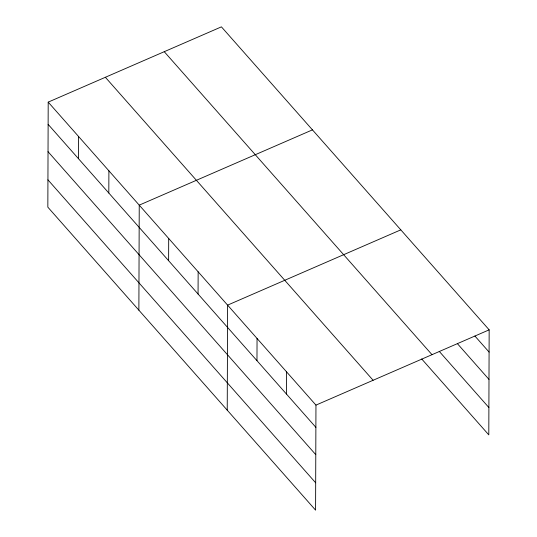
<?xml version="1.0" encoding="UTF-8"?>
<svg xmlns="http://www.w3.org/2000/svg" width="537" height="537" viewBox="0 0 537 537"><rect width="100%" height="100%" fill="white"/><g stroke="black" fill="none" stroke-linecap="round" stroke-linejoin="round"><path stroke-width="0.81" d="M48.202 102.124L47.84 207.161L315.588 510.15L315.957 405.113L48.202 102.124L221.412 26.85L489.16 329.839L488.798 434.876L421.706 358.958M78.469 158.697L78.55 136.465M108.816 193.038L108.897 170.8M138.875 310.178L139.237 205.141L312.447 129.867M168.618 260.7L168.692 238.468M198.066 294.034L198.146 271.796M227.232 410.161L227.601 305.13L400.803 229.856M256.975 360.689L257.048 338.458M286.429 394.017L286.503 371.785M315.957 405.113L489.16 329.839M474.903 336.028L489.086 352.071M457.356 343.599L488.985 379.397M439.259 351.386L488.892 407.549M164.255 51.693L432.003 354.682M105.366 77.281L373.114 380.277M48.129 124.356L315.877 427.345M48.035 151.682L315.783 454.671M47.934 179.835L315.682 482.823"/></g></svg>
